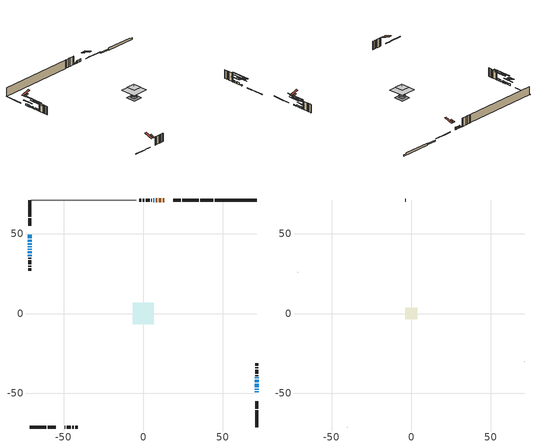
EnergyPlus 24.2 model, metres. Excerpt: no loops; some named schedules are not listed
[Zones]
conditioned space
 floor adiabatic (Floor2 construction): -1.72,-1.72 -1.72,1.72 1.72,1.72 1.72,-1.72 z0.91
 floor adiabatic (AdiabaticFloorConstruction): -6.75,-6.75 -6.75,6.75 6.75,6.75 6.75,-6.75 z5.79
 floor foundation (Slab1 construction): -4.15,-4.15 -4.15,4.15 4.15,4.15 4.15,-4.15 z-1.04
 floor foundation (Slab2 construction): -1.72,-1.72 -1.72,1.72 1.72,1.72 1.72,-1.72 z-0.65
 wall outside (RimJoist1 construction): 35.04,71.34 24.64,71.34 / -71.34,-71.34 -60.94,-71.34 / -71.34,71.34 -71.34,60.94 / 71.34,-71.34 71.34,-60.94 z0.91:1.21
 wall outside (RimJoist3 construction): 23.71,71.34 18.73,71.34 / -60.01,-71.34 -55.04,-71.34 / -71.34,60.01 -71.34,55.04 / 71.34,-60.01 71.34,-55.04 z0.91:1.21
 wall outside (AdiabaticWallConstruction 1): 13.12,71.34 12.3,71.34 / 11.38,71.34 9.72,71.34 / 8.79,71.34 7.96,71.34 z0.91:2.94
 wall outside (AdiabaticWallConstruction): 71.34,-49.43 71.34,-48.81 / -71.34,44.21 -71.34,43.15 z0.91:1.67; -71.34,49.42 -71.34,47.29 / -71.34,46.36 -71.34,45.14 / 71.34,-46.35 71.34,-44.06 / -71.34,39.14 -71.34,37.92 / -71.34,36.99 -71.34,35.92 / 71.34,-43.13 71.34,-41.61 z0.91:2.43; 7.03,71.34 6.42,71.34 / 71.34,-47.89 71.34,-47.27 / -71.34,40.68 -71.34,40.07 z0.91:1.22; -71.34,42.22 -71.34,41.61 z0.91:2.13; 71.34,-40.68 71.34,-40.22 z0.91:2.44
 wall outside (Wall1 construction): 5.49,71.34 5.03,71.34 / -49.42,-71.34 -48.97,-71.34 / -71.34,35 -71.34,34.54 / 71.34,-39.29 71.34,-38.84 z0.91:8.23
 wall outside (Wall2 construction): 4.11,71.34 1.5,71.34 / -48.04,-71.34 -45.43,-71.34 / -71.34,33.61 -71.34,31 / 71.34,-37.91 71.34,-35.3 z0.91:8.23
 wall outside (Wall5 construction): 0.57,71.34 -0.17,71.34 / -44.5,-71.34 -43.76,-71.34 / -71.34,30.08 -71.34,29.33 / 71.34,-34.37 71.34,-33.63 z0.91:8.23
 wall outside (Wall6 construction): -1.1,71.34 -2.65,71.34 / -42.83,-71.34 -41.29,-71.34 / -71.34,28.4 -71.34,26.86 / 71.34,-32.7 71.34,-31.16 z0.91:8.23
 wall foundation (FoundationWall1 construction): 44.82,71.34,-1.04 44.82,71.34,0.91 68.69,71.34,0.91 68.69,71.34,0.13 71.34,71.34,0.13 71.34,71.34,-1.04
 wall foundation (FoundationWall2 construction): 43.89,71.34 35.97,71.34 z-0.65:0.26
 wall adiabatic (Wall9 construction): -4.55,71.34 -70.41,71.34 z0.91:8.23
 window (WindowConstruction): 71.34,-49.42 71.34,-48.81 z0.91:1.67
 window (WindowConstruction 6): -71.34,49.42 -71.34,47.29 z0.91:2.43
 window (WindowConstruction 7): -71.34,46.36 -71.34,45.14 z0.91:2.43
 window (WindowConstruction 8): 7.03,71.34 6.42,71.34 z0.91:1.21
 window (WindowConstruction 9): -71.34,44.21 -71.34,43.15 z0.91:1.67
 window (WindowConstruction 10): -71.34,42.22 -71.34,41.61 z0.91:2.13
 window (WindowConstruction 11): 71.34,-47.89 71.34,-47.28 z0.91:1.21
 window (WindowConstruction 12): -71.34,40.68 -71.34,40.07 z0.91:1.21
 window (WindowConstruction 1): 71.34,-46.35 71.34,-44.06 z0.91:2.43
 window (WindowConstruction 2): -71.34,39.14 -71.34,37.92 z0.91:2.43
 window (WindowConstruction 3): -71.34,36.99 -71.34,35.93 z0.91:2.43
 window (WindowConstruction 4): 71.34,-43.13 71.34,-41.61 z0.91:2.43
 window (WindowConstruction 5): 71.34,-40.68 71.34,-40.22 z0.91:2.43
 door (Door): 13.12,71.34 12.3,71.34 z0.91:2.94
 door (Door 1): 11.37,71.34 9.72,71.34 z0.91:2.94
 door (Door 2): 8.79,71.34 7.96,71.34 z0.91:2.94
 ceiling adiabatic (AdiabaticFloorConstruction): 6.75,-6.75 6.75,6.75 -6.75,6.75 -6.75,-6.75 z5.79
 roof outside (Roof2 construction): 14.05,71.34,8.23 14.05,67.87,9.38 14.97,67.87,9.38 14.97,71.34,8.23; -50.35,-71.34,8.23 -50.35,-67.87,9.38 -51.27,-67.87,9.38 -51.27,-71.34,8.23; -71.34,50.35,8.23 -67.87,50.35,9.38 -67.87,51.27,9.38 -71.34,51.27,8.23; 71.34,-50.35,8.23 67.87,-50.35,9.38 67.87,-51.27,9.38 71.34,-51.27,8.23
 roof outside (Roof3 construction): -1.61,1.61 -1.61,-1.61 1.61,-1.61 1.61,1.61 z8.23
attic - vented
 floor to conditioned space (Floor1 construction Reversed): -3.72,-3.72 -3.72,3.72 3.72,3.72 3.72,-3.72 z8.23
 wall outside (Wall8 construction): -3.58,71.34 -3.62,71.34 / -40.36,-71.34 -40.32,-71.34 / -71.34,25.93 -71.34,25.89 / 71.34,-30.23 71.34,-30.19 z0.91:8.23
 roof outside (Roof1 construction): 15.9,71.34,8.23 15.9,64.09,10.64 17.81,64.09,10.64 17.81,71.34,8.23; -52.2,-71.34,8.23 -52.2,-64.09,10.64 -54.11,-64.09,10.64 -54.11,-71.34,8.23; -71.34,52.2,8.23 -64.09,52.2,10.64 -64.09,54.11,10.64 -71.34,54.11,8.23; 71.34,-52.2,8.23 64.09,-52.2,10.64 64.09,-54.11,10.64 71.34,-54.11,8.23
shading: 71.34,-43.79 71.34,-54.45 71.75,-54.45 71.75,-43.79 z6.7; -71.34,44.85 -71.34,51.87 -71.75,51.87 -71.75,44.85 z4.88; -71.34,42.7 -71.34,48.8 -71.75,48.8 -71.75,42.7 z4.88; 6.22,71.34 7.23,71.34 7.23,71.75 6.22,71.75 z1.42; -71.34,42.95 -71.34,44.41 -71.75,44.41 -71.75,42.95 z1.87; -71.34,41.41 -71.34,42.42 -71.75,42.42 -71.75,41.41 z2.33; 71.34,-39.36 71.34,-55.8 71.75,-55.8 71.75,-39.36 z9.13; -71.34,32.15 -71.34,48.6 -71.75,48.6 -71.75,32.15 z9.13; 71.34,-39.03 71.34,-51.38 71.75,-51.38 71.75,-39.03 z7.46; -71.34,32.89 -71.34,44.17 -71.75,44.17 -71.75,32.89 z7.46; -71.34,30.9 -71.34,42.02 -71.75,42.02 -71.75,30.9 z7.46; 71.34,-39.17 71.34,-45.57 71.75,-45.57 71.75,-39.17 z4.88; 71.34,-37.78 71.34,-43.12 71.75,-43.12 71.75,-37.78 z4.88
[Building]
Building 1: Terrain=Suburbs
[Site:Location]
Toronto Intl AP_ON: Latitude {deg}=43.68; Longitude {deg}=-79.63; Time Zone {hr}=-5; Elevation {m}=173; Keep Site Location Information=Yes
[Site:GroundTemperature:Shallow]
4.59119, 2.66285, 2.50842, 3.42352, 7.09712, 10.7536, 13.9236, 15.9317, 16.1023, 14.4691, 11.3799, 7.83558
[Site:WaterMainsTemperature]
Calculation Method=Schedule; Temperature Schedule=mains temperature schedule
[Material] Roughness=Rough; Thermal Absorptance=0.9
Name | Thickness {m} | Conductivity {W/m-K} | Density {kg/m3} | Specific Heat {J/kg-K} | Solar Absorptance | Visible Absorptance
asphalt or fiberglass shingles | 0.00635 | 0.162714 | 1121.4 | 1465.45 | 0.4 | 0.4
ceiling stud and cavity | 0.1397 | 0.117363 | 65.682 | 1177.47 | 0.7 | 0.7
concrete 4.0 in. | 0.1016 | 1.803125 | 2242.8 | 837.4 | 0.7 | 0.7
concrete 8.0 in. | 0.2032 | 1.803125 | 2242.8 | 837.4 | 0.7 | 0.7
door material | 0.04445 | 0.188738 | 512.64 | 1214.23 | 0.7 | 0.7
door material 1 | 0.04445 | 0.053851 | 512.64 | 1214.23 | 0.7 | 0.7
exterior vertical ins | 0.00108814 | 0.029427 | 32.04 | 1214.23 | 0.7 | 0.7
floor covering | 0.0127 | 9.015625 | 54.468 | 1339.84 | 0.6 | 0.6
floor covering 1 | 0.0127 | 0.0433444 | 54.468 | 1339.84 | 0.6 | 0.6
floor rigid ins; wall rigid ins | 0.512978 | 0.029427 | 32.04 | 1214.23 | 0.7 | 0.7
floor stud and cavity | 0.0889 | 0.342986 | 50.32683 | 1063.81 | 0.7 | 0.7
floor stud and cavity 1 | 0.1397 | 1.75129 | 37.0049 | 1207.88 | 0.7 | 0.7
furniture material conditioned space 1 | 0.1524 | 0.115458 | 640.8 | 1214.23 | 0.6 | 0.6
gypsum board | 0.0127 | 0.160291 | 801 | 837.4 | 0.6 | 0.6
osb sheathing 0.5 in. | 0.0127 | 0.115458 | 512.64 | 1214.23 | 0.7 | 0.7
osb sheathing 0.5 in. 1 | 0.0127 | 0.115458 | 512.64 | 1214.23 | 0.4 | 0.4
osb sheathing 0.75 in. | 0.01905 | 0.115458 | 512.64 | 1214.23 | 0.7 | 0.7
rim joist stud and cavity | 0.0508 | 0.177588 | 50.32683 | 1063.81 | 0.6 | 0.6
rim joist stud and cavity 1 | 0.0508 | 0.648972 | 50.32683 | 1063.81 | 0.6 | 0.6
roof stud and cavity | 0.2032 | 0.171782 | 78.34581 | 1123.46 | 0.7 | 0.7
roof stud and cavity 1 | 0.2032 | 0.165108 | 78.34581 | 1123.46 | 0.7 | 0.7
wall stud and cavity | 0.1397 | 0.143211 | 139.0536 | 1170.24 | 0.7 | 0.7
wall stud and cavity 1 | 0.1397 | 0.268041 | 139.0536 | 1170.24 | 0.7 | 0.7
wall stud and cavity 2 | 0.1397 | 0.721317 | 139.0536 | 1170.24 | 0.7 | 0.7
wall stud and cavity 3 | 0.1397 | 0.453384 | 139.0536 | 1170.24 | 0.7 | 0.7
wall stud and cavity 4 | 0.0889 | 6.9971 | 50.32683 | 1063.81 | 0.6 | 0.6
wall stud and cavity 5 | 0.1397 | 0.204197 | 139.0536 | 1170.24 | 0.7 | 0.7
wall stud and cavity 6 | 0.0889 | 0.380278 | 52.3479 | 1209.89 | 0.7 | 0.7
wall stud and cavity 7 | 0.0889 | 0.391764 | 83.0341 | 1211.67 | 0.7 | 0.7
wood siding | 0.0254 | 0.102417 | 544.68 | 1172.36 | 0.4 | 0.4
wood siding 1 | 0.00254 | 0.102417 | 544.68 | 1172.36 | 0.4 | 0.4
wood siding 2; wood siding 3; wood siding 4 | 0.0254 | 0.102417 | 544.68 | 1172.36 | 0.7 | 0.7
[WindowMaterial:SimpleGlazingSystem]
Name | U-Factor {W/m2-K} | Solar Heat Gain Coefficient
WindowMaterial | 2.58292 | 0.56
WindowMaterial 1 | 2.48072 | 0.61
WindowMaterial 2 | 4.0064 | 0.67
WindowMaterial 3 | 3.64584 | 0.7
WindowMaterial 4 | 2.5903 | 0.56
WindowMaterial 5 | 5.21865 | 0.58
WindowMaterial 6 | 3.9729 | 0.67
WindowMaterial 7 | 4.08135 | 0.67
WindowMaterial 8 | 2.76632 | 0.46
WindowMaterial 9 | 2.71352 | 0.49
[Construction]
AdiabaticFloorConstruction: floor stud and cavity 1, floor rigid ins, osb sheathing 0.75 in., floor covering 1
AdiabaticWallConstruction: wood siding 3, wall rigid ins, wall stud and cavity 6, gypsum board
AdiabaticWallConstruction 1: wood siding 4, wall rigid ins, wall stud and cavity 6, gypsum board
Door; Door 2: door material
Door 1: door material 1
Floor1 construction Reversed: gypsum board, ceiling stud and cavity
Floor2 construction: floor stud and cavity, floor covering
FoundationWall1 construction; FoundationWall2 construction: concrete 8.0 in.
furniture construction conditioned space 1: furniture material conditioned space 1
PartitionWallConstruction: gypsum board, wall stud and cavity 7, gypsum board
RimJoist1 construction: wood siding 2, rim joist stud and cavity
RimJoist3 construction: wood siding 2, rim joist stud and cavity 1
Roof1 construction: asphalt or fiberglass shingles
Roof2 construction: asphalt or fiberglass shingles, osb sheathing 0.75 in., roof stud and cavity, gypsum board
Roof3 construction: asphalt or fiberglass shingles, osb sheathing 0.75 in., roof stud and cavity 1, gypsum board
Slab1 construction; Slab2 construction: concrete 4.0 in.
Wall1 construction: wood siding, osb sheathing 0.5 in., wall stud and cavity, gypsum board
Wall2 construction: wood siding, osb sheathing 0.5 in., wall stud and cavity 1, gypsum board
Wall5 construction: wood siding, osb sheathing 0.5 in., wall stud and cavity 2, gypsum board
Wall6 construction: wood siding, osb sheathing 0.5 in., wall stud and cavity 3, gypsum board
Wall8 construction: wood siding 1, wall stud and cavity 4
Wall9 construction: osb sheathing 0.5 in. 1, wall stud and cavity 5, gypsum board
WindowConstruction: WindowMaterial
WindowConstruction 1; WindowConstruction 4: WindowMaterial 1
WindowConstruction 10: WindowMaterial 7
WindowConstruction 11: WindowMaterial 8
WindowConstruction 12: WindowMaterial 9
WindowConstruction 2; WindowConstruction 7: WindowMaterial 2
WindowConstruction 3; WindowConstruction 6: WindowMaterial 3
WindowConstruction 5: WindowMaterial 4
WindowConstruction 8: WindowMaterial 5
WindowConstruction 9: WindowMaterial 6
[Zone] Multiplier=1; Part of Total Floor Area=Yes
Name | Volume {m3}
attic - vented | 21.715
conditioned space | 679.5
[Space]
Name | Zone | Volume {m3}
attic - vented 1 | attic - vented | 21.715
conditioned space 1 | conditioned space | 679.5
[ZoneInfiltration:EffectiveLeakageArea]
infil attic - vented 1: Zone or Space=attic - vented 1; Schedule=Always On Discrete; Effective Air Leakage Area {cm2}=2291.17; Stack Coefficient=0.000676682; Wind Coefficient=1.75757e-05
[ZoneMixing]
whole house fan mix: Zone or Space=attic - vented; Schedule=Always On Continuous; Design Flow Rate Calculation Method=Flow/Zone; Design Flow Rate {m3/s}=0; Source Zone or Space=conditioned space
[SurfaceProperty:ExposedFoundationPerimeter] Exposed Perimeter Calculation Method=TotalExposedPerimeter
Name | Total Exposed Perimeter {m}
Slab1 | 26.518
Slab2 | 7.92501
[InternalMass] Zone or ZoneList=conditioned space; Space or SpaceList=conditioned space 1
Name | Construction | Surface Area {m2}
furniture mass conditioned space 1 | furniture construction conditioned space 1 | 109.852
partition wall mass | PartitionWallConstruction | 262.74
[Lights]
interior lighting: Zone or ZoneList or Space or SpaceList=conditioned space 1; Schedule=interior lighting schedule; Design Level Calculation Method=LightingLevel; Lighting Level {W}=343.2; Return Air Fraction=0; Fraction Radiant=0.6; Fraction Visible=0.2; Fraction Replaceable=1
[People]
occupants: Zone or ZoneList or Space or SpaceList=conditioned space 1; Number of People Schedule=occupants schedule; Number of People Calculation Method=People; Number of People=3; Fraction Radiant=0.314171; Sensible Heat Fraction=0.56303; Activity Level Schedule=occupants activity schedule; Carbon Dioxide Generation Rate {m3/s-W}=0; Enable ASHRAE 55 Comfort Warnings=No; Mean Radiant Temperature Calculation Type=EnclosureAveraged
[ElectricEquipment] Zone or ZoneList or Space or SpaceList=conditioned space 1; Design Level Calculation Method=EquipmentLevel
Name | Schedule | Design Level {W} | Fraction Latent | Fraction Radiant | Fraction Lost
clothes dryer | clothes dryer schedule | 140.772 | 0.015 | 0.081 | 0.85
clothes washer | clothes washer schedule | 32.1985 | 0.03 | 0.162 | 0.7
cooking range | cooking range schedule | 208.969 | 0.08 | 0.432 | 0.2
dishwasher | dishwasher schedule | 66.8632 | 0.3 | 0.18 | 0.4
fridge | fridge schedule | 72.9452 | 0 | 0.6 | 0
mech vent bath fan 0 | mech vent bath fan 0 schedule | 50.2 | 0 | 0 | 1
mech vent bath fan 1 | mech vent bath fan 1 schedule | 50.2 | 0 | 0 | 1
mech vent house fan | mech vent house fan schedule | 0 | 0 | 0 | 1
mech vent house fan cfis | mech vent house fan cfis schedule | 0 | 0 | 0 | 0
mech vent range fan 0 | mech vent range fan 0 schedule | 57 | 0 | 0 | 1
misc plug loads | misc plug loads schedule | 494.7 | 0.045 | 0.513 | 0.1
whole house fan | Always On Discrete | 0 | 0 | 0 | 1
[OtherEquipment] Zone or ZoneList or Space or SpaceList=conditioned space 1; Design Level Calculation Method=EquipmentLevel
Name | Fuel Type | Schedule | Design Level {W} | Fraction Latent | Fraction Radiant | Fraction Lost
clothes dryer 1 | Electricity | clothes dryer schedule | 0 | 0.015 | 0.081 | 0.85
cooking range 1 | Electricity | cooking range schedule | 0 | 0.08 | 0.432 | 0.2
general water use latent | None | general water use schedule | 59.3978 | 1 | 0 | 0
general water use sensible | None | general water use schedule | -58.539 | 0 | 0.6 | 0
mech vent house fan latent load | None | Always On Discrete | 0 | 1 | 0 | 0
mech vent house fan sensible load | None | Always On Discrete | 0 | 0 | 0 | 0
water heater energy adjustment1 | NaturalGas | Always On Discrete | 0.01 | 0 | 0 | 1
[ZoneInfiltration:DesignFlowRate] Zone or ZoneList or Space or SpaceList=conditioned space 1; Schedule=Always On Discrete; Design Flow Rate Calculation Method=Flow/Zone; Design Flow Rate {m3/s}=0
infil flow; natural vent flow; whole house fan flow
[Foundation:Kiva] Initial Indoor Air Temperature {C}=18; Wall Depth Below Slab {m}=0.2032
Name | Wall Height Above Grade {m} | Custom Block Material Name 1 | Custom Block Depth 1 {m} | Custom Block X Position 1 {m} | Custom Block Z Position 1 {m}
Foundation Kiva 1 | 0.90998
Foundation Kiva 2 | 0.260025 | exterior vertical ins | 0.910011 | 0.2032 | 0
[Foundation:Kiva:Settings]
Soil Conductivity {W/m-K}=0.849921; Soil Density {kg/m3}=1842.3; Soil Specific Heat {J/kg-K}=418.7; Ground Solar Absorptivity=0.9; Ground Thermal Absorptivity=0.9; Ground Surface Roughness {m}=0.03; Far-Field Width {m}=40; Deep-Ground Boundary Condition=ZeroFlux; Deep-Ground Depth {m}=40; Minimum Cell Dimension {m}=0.2; Maximum Cell Growth Coefficient=3; Simulation Timestep=Timestep
[Exterior:Lights]
exterior lighting: Schedule=exterior lighting schedule; Design Level {W}=75.6
[Schedule:Constant]
Name | Hourly Value
Always On Continuous; mech vent house fan schedule; mech vent house fan cfis schedule; Always On Discrete | 1
occupants activity schedule | 117.228
fridge schedule | 0
[Schedule:Week:Daily]
interior lighting schedule Week Rule - Jan1-Jan27: interior lighting schedule day, interior lighting schedule day, interior lighting schedule day, interior lighting schedule day, interior lighting schedule day, interior lighting schedule day, interior lighting schedule day, interior lighting schedule default day, interior lighting schedule default day, interior lighting schedule default day, interior lighting schedule default day, interior lighting schedule default day
interior lighting schedule Week Rule - Jan28-Feb3: interior lighting schedule day, interior lighting schedule day, interior lighting schedule day, interior lighting schedule day, interior lighting schedule day 1, interior lighting schedule day 1, interior lighting schedule day 1, interior lighting schedule default day, interior lighting schedule default day, interior lighting schedule default day, interior lighting schedule default day, interior lighting schedule default day
interior lighting schedule Week Rule - Feb4-Feb24: interior lighting schedule day 1, interior lighting schedule day 1, interior lighting schedule day 1, interior lighting schedule day 1, interior lighting schedule day 1, interior lighting schedule day 1, interior lighting schedule day 1, interior lighting schedule default day, interior lighting schedule default day, interior lighting schedule default day, interior lighting schedule default day, interior lighting schedule default day
interior lighting schedule Week Rule - Feb25-Mar3: interior lighting schedule day 1, interior lighting schedule day 1, interior lighting schedule day 1, interior lighting schedule day 1, interior lighting schedule day 2, interior lighting schedule day 2, interior lighting schedule day 2, interior lighting schedule default day, interior lighting schedule default day, interior lighting schedule default day, interior lighting schedule default day, interior lighting schedule default day
interior lighting schedule Week Rule - Mar4-Mar31: interior lighting schedule day 2, interior lighting schedule day 2, interior lighting schedule day 2, interior lighting schedule day 2, interior lighting schedule day 2, interior lighting schedule day 2, interior lighting schedule day 2, interior lighting schedule default day, interior lighting schedule default day, interior lighting schedule default day, interior lighting schedule default day, interior lighting schedule default day
interior lighting schedule Week Rule - Apr1-Apr28: interior lighting schedule day 3, interior lighting schedule day 3, interior lighting schedule day 3, interior lighting schedule day 3, interior lighting schedule day 3, interior lighting schedule day 3, interior lighting schedule day 3, interior lighting schedule default day, interior lighting schedule default day, interior lighting schedule default day, interior lighting schedule default day, interior lighting schedule default day
interior lighting schedule Week Rule - Apr29-May5: interior lighting schedule day 3, interior lighting schedule day 3, interior lighting schedule day 4, interior lighting schedule day 4, interior lighting schedule day 4, interior lighting schedule day 4, interior lighting schedule day 4, interior lighting schedule default day, interior lighting schedule default day, interior lighting schedule default day, interior lighting schedule default day, interior lighting schedule default day
interior lighting schedule Week Rule - May6-May26: interior lighting schedule day 4, interior lighting schedule day 4, interior lighting schedule day 4, interior lighting schedule day 4, interior lighting schedule day 4, interior lighting schedule day 4, interior lighting schedule day 4, interior lighting schedule default day, interior lighting schedule default day, interior lighting schedule default day, interior lighting schedule default day, interior lighting schedule default day
interior lighting schedule Week Rule - May27-Jun2: interior lighting schedule day 4, interior lighting schedule day 4, interior lighting schedule day 4, interior lighting schedule day 4, interior lighting schedule day 4, interior lighting schedule day 5, interior lighting schedule day 5, interior lighting schedule default day, interior lighting schedule default day, interior lighting schedule default day, interior lighting schedule default day, interior lighting schedule default day
interior lighting schedule Week Rule - Jun3-Jun30: interior lighting schedule day 5, interior lighting schedule day 5, interior lighting schedule day 5, interior lighting schedule day 5, interior lighting schedule day 5, interior lighting schedule day 5, interior lighting schedule day 5, interior lighting schedule default day, interior lighting schedule default day, interior lighting schedule default day, interior lighting schedule default day, interior lighting schedule default day
interior lighting schedule Week Rule - Jul1-Jul28: interior lighting schedule day 6, interior lighting schedule day 6, interior lighting schedule day 6, interior lighting schedule day 6, interior lighting schedule day 6, interior lighting schedule day 6, interior lighting schedule day 6, interior lighting schedule default day, interior lighting schedule default day, interior lighting schedule default day, interior lighting schedule default day, interior lighting schedule default day
interior lighting schedule Week Rule - Jul29-Aug4: interior lighting schedule day 6, interior lighting schedule day 6, interior lighting schedule day 6, interior lighting schedule day 7, interior lighting schedule day 7, interior lighting schedule day 7, interior lighting schedule day 7, interior lighting schedule default day, interior lighting schedule default day, interior lighting schedule default day, interior lighting schedule default day, interior lighting schedule default day
interior lighting schedule Week Rule - Aug5-Aug25: interior lighting schedule day 7, interior lighting schedule day 7, interior lighting schedule day 7, interior lighting schedule day 7, interior lighting schedule day 7, interior lighting schedule day 7, interior lighting schedule day 7, interior lighting schedule default day, interior lighting schedule default day, interior lighting schedule default day, interior lighting schedule default day, interior lighting schedule default day
interior lighting schedule Week Rule - Aug26-Sep1: interior lighting schedule day 7, interior lighting schedule day 7, interior lighting schedule day 7, interior lighting schedule day 7, interior lighting schedule day 7, interior lighting schedule day 7, interior lighting schedule day 8, interior lighting schedule default day, interior lighting schedule default day, interior lighting schedule default day, interior lighting schedule default day, interior lighting schedule default day
interior lighting schedule Week Rule - Sep2-Sep29: interior lighting schedule day 8, interior lighting schedule day 8, interior lighting schedule day 8, interior lighting schedule day 8, interior lighting schedule day 8, interior lighting schedule day 8, interior lighting schedule day 8, interior lighting schedule default day, interior lighting schedule default day, interior lighting schedule default day, interior lighting schedule default day, interior lighting schedule default day
interior lighting schedule Week Rule - Sep30-Oct6: interior lighting schedule day 8, interior lighting schedule day 9, interior lighting schedule day 9, interior lighting schedule day 9, interior lighting schedule day 9, interior lighting schedule day 9, interior lighting schedule day 9, interior lighting schedule default day, interior lighting schedule default day, interior lighting schedule default day, interior lighting schedule default day, interior lighting schedule default day
interior lighting schedule Week Rule - Oct7-Oct27: interior lighting schedule day 9, interior lighting schedule day 9, interior lighting schedule day 9, interior lighting schedule day 9, interior lighting schedule day 9, interior lighting schedule day 9, interior lighting schedule day 9, interior lighting schedule default day, interior lighting schedule default day, interior lighting schedule default day, interior lighting schedule default day, interior lighting schedule default day
interior lighting schedule Week Rule - Oct28-Nov3: interior lighting schedule day 9, interior lighting schedule day 9, interior lighting schedule day 9, interior lighting schedule day 9, interior lighting schedule day 10, interior lighting schedule day 10, interior lighting schedule day 10, interior lighting schedule default day, interior lighting schedule default day, interior lighting schedule default day, interior lighting schedule default day, interior lighting schedule default day
interior lighting schedule Week Rule - Nov4-Nov24: interior lighting schedule day 10, interior lighting schedule day 10, interior lighting schedule day 10, interior lighting schedule day 10, interior lighting schedule day 10, interior lighting schedule day 10, interior lighting schedule day 10, interior lighting schedule default day, interior lighting schedule default day, interior lighting schedule default day, interior lighting schedule default day, interior lighting schedule default day
interior lighting schedule Week Rule - Nov25-Dec1: interior lighting schedule day 10, interior lighting schedule day 10, interior lighting schedule day 10, interior lighting schedule day 10, interior lighting schedule day 10, interior lighting schedule day 10, interior lighting schedule day 11, interior lighting schedule default day, interior lighting schedule default day, interior lighting schedule default day, interior lighting schedule default day, interior lighting schedule default day
interior lighting schedule Week Rule - Dec2-Dec31: interior lighting schedule day 11, interior lighting schedule day 11, interior lighting schedule day 11, interior lighting schedule day 11, interior lighting schedule day 11, interior lighting schedule day 11, interior lighting schedule day 11, interior lighting schedule default day, interior lighting schedule default day, interior lighting schedule default day, interior lighting schedule default day, interior lighting schedule default day
occupants schedule Week Rule - Jan1-Dec31: occupants schedule day, occupants schedule day, occupants schedule day, occupants schedule day, occupants schedule day, occupants schedule day, occupants schedule day, occupants schedule default day, occupants schedule default day, occupants schedule default day, occupants schedule default day, occupants schedule default day
clothes dryer schedule Week Rule - Jan1-Dec31: clothes dryer schedule day, clothes dryer schedule day, clothes dryer schedule day, clothes dryer schedule day, clothes dryer schedule day, clothes dryer schedule day, clothes dryer schedule day, clothes dryer schedule default day, clothes dryer schedule default day, clothes dryer schedule default day, clothes dryer schedule default day, clothes dryer schedule default day
clothes washer schedule Week Rule - Jan1-Dec31: clothes washer schedule day, clothes washer schedule day, clothes washer schedule day, clothes washer schedule day, clothes washer schedule day, clothes washer schedule day, clothes washer schedule day, clothes washer schedule default day, clothes washer schedule default day, clothes washer schedule default day, clothes washer schedule default day, clothes washer schedule default day
cooking range schedule Week Rule - Jan1-Dec31: cooking range schedule day, cooking range schedule day, cooking range schedule day, cooking range schedule day, cooking range schedule day, cooking range schedule day, cooking range schedule day, cooking range schedule default day, cooking range schedule default day, cooking range schedule default day, cooking range schedule default day, cooking range schedule default day
dishwasher schedule Week Rule - Jan1-Dec31: dishwasher schedule day, dishwasher schedule day, dishwasher schedule day, dishwasher schedule day, dishwasher schedule day, dishwasher schedule day, dishwasher schedule day, dishwasher schedule default day, dishwasher schedule default day, dishwasher schedule default day, dishwasher schedule default day, dishwasher schedule default day
mech vent bath fan 0 schedule Week Rule - Jan1-Dec31: mech vent bath fan 0 schedule day, mech vent bath fan 0 schedule day, mech vent bath fan 0 schedule day, mech vent bath fan 0 schedule day, mech vent bath fan 0 schedule day, mech vent bath fan 0 schedule day, mech vent bath fan 0 schedule day, mech vent bath fan 0 schedule default day, mech vent bath fan 0 schedule default day, mech vent bath fan 0 schedule default day, mech vent bath fan 0 schedule default day, mech vent bath fan 0 schedule default day
mech vent bath fan 1 schedule Week Rule - Jan1-Dec31: mech vent bath fan 1 schedule day, mech vent bath fan 1 schedule day, mech vent bath fan 1 schedule day, mech vent bath fan 1 schedule day, mech vent bath fan 1 schedule day, mech vent bath fan 1 schedule day, mech vent bath fan 1 schedule day, mech vent bath fan 1 schedule default day, mech vent bath fan 1 schedule default day, mech vent bath fan 1 schedule default day, mech vent bath fan 1 schedule default day, mech vent bath fan 1 schedule default day
mech vent range fan 0 schedule Week Rule - Jan1-Dec31: mech vent range fan 0 schedule day, mech vent range fan 0 schedule day, mech vent range fan 0 schedule day, mech vent range fan 0 schedule day, mech vent range fan 0 schedule day, mech vent range fan 0 schedule day, mech vent range fan 0 schedule day, mech vent range fan 0 schedule default day, mech vent range fan 0 schedule default day, mech vent range fan 0 schedule default day, mech vent range fan 0 schedule default day, mech vent range fan 0 schedule default day
misc plug loads schedule Week Rule - Jan1-Dec31: misc plug loads schedule day, misc plug loads schedule day, misc plug loads schedule day, misc plug loads schedule day, misc plug loads schedule day, misc plug loads schedule day, misc plug loads schedule day, misc plug loads schedule default day, misc plug loads schedule default day, misc plug loads schedule default day, misc plug loads schedule default day, misc plug loads schedule default day
general water use schedule Week Rule - Jan1-Dec31: general water use schedule day, general water use schedule day, general water use schedule day, general water use schedule day, general water use schedule day, general water use schedule day, general water use schedule day, general water use schedule default day, general water use schedule default day, general water use schedule default day, general water use schedule default day, general water use schedule default day
exterior lighting schedule Week Rule - Jan1-Jan27: exterior lighting schedule day, exterior lighting schedule day, exterior lighting schedule day, exterior lighting schedule day, exterior lighting schedule day, exterior lighting schedule day, exterior lighting schedule day, exterior lighting schedule default day, exterior lighting schedule default day, exterior lighting schedule default day, exterior lighting schedule default day, exterior lighting schedule default day
exterior lighting schedule Week Rule - Jan28-Feb3: exterior lighting schedule day, exterior lighting schedule day, exterior lighting schedule day, exterior lighting schedule day, exterior lighting schedule day 1, exterior lighting schedule day 1, exterior lighting schedule day 1, exterior lighting schedule default day, exterior lighting schedule default day, exterior lighting schedule default day, exterior lighting schedule default day, exterior lighting schedule default day
exterior lighting schedule Week Rule - Feb4-Feb24: exterior lighting schedule day 1, exterior lighting schedule day 1, exterior lighting schedule day 1, exterior lighting schedule day 1, exterior lighting schedule day 1, exterior lighting schedule day 1, exterior lighting schedule day 1, exterior lighting schedule default day, exterior lighting schedule default day, exterior lighting schedule default day, exterior lighting schedule default day, exterior lighting schedule default day
exterior lighting schedule Week Rule - Feb25-Mar3: exterior lighting schedule day 1, exterior lighting schedule day 1, exterior lighting schedule day 1, exterior lighting schedule day 1, exterior lighting schedule day 2, exterior lighting schedule day 2, exterior lighting schedule day 2, exterior lighting schedule default day, exterior lighting schedule default day, exterior lighting schedule default day, exterior lighting schedule default day, exterior lighting schedule default day
exterior lighting schedule Week Rule - Mar4-Mar31: exterior lighting schedule day 2, exterior lighting schedule day 2, exterior lighting schedule day 2, exterior lighting schedule day 2, exterior lighting schedule day 2, exterior lighting schedule day 2, exterior lighting schedule day 2, exterior lighting schedule default day, exterior lighting schedule default day, exterior lighting schedule default day, exterior lighting schedule default day, exterior lighting schedule default day
exterior lighting schedule Week Rule - Apr1-Apr28: exterior lighting schedule day 3, exterior lighting schedule day 3, exterior lighting schedule day 3, exterior lighting schedule day 3, exterior lighting schedule day 3, exterior lighting schedule day 3, exterior lighting schedule day 3, exterior lighting schedule default day, exterior lighting schedule default day, exterior lighting schedule default day, exterior lighting schedule default day, exterior lighting schedule default day
exterior lighting schedule Week Rule - Apr29-May5: exterior lighting schedule day 3, exterior lighting schedule day 3, exterior lighting schedule day 4, exterior lighting schedule day 4, exterior lighting schedule day 4, exterior lighting schedule day 4, exterior lighting schedule day 4, exterior lighting schedule default day, exterior lighting schedule default day, exterior lighting schedule default day, exterior lighting schedule default day, exterior lighting schedule default day
exterior lighting schedule Week Rule - May6-May26: exterior lighting schedule day 4, exterior lighting schedule day 4, exterior lighting schedule day 4, exterior lighting schedule day 4, exterior lighting schedule day 4, exterior lighting schedule day 4, exterior lighting schedule day 4, exterior lighting schedule default day, exterior lighting schedule default day, exterior lighting schedule default day, exterior lighting schedule default day, exterior lighting schedule default day
exterior lighting schedule Week Rule - May27-Jun2: exterior lighting schedule day 4, exterior lighting schedule day 4, exterior lighting schedule day 4, exterior lighting schedule day 4, exterior lighting schedule day 4, exterior lighting schedule day 5, exterior lighting schedule day 5, exterior lighting schedule default day, exterior lighting schedule default day, exterior lighting schedule default day, exterior lighting schedule default day, exterior lighting schedule default day
[Schedule:Year]
interior lighting schedule: interior lighting schedule Week Rule - Jan1-Jan27, 1, 1, 1, 27, interior lighting schedule Week Rule - Jan28-Feb3, 1, 28, 2, 3, interior lighting schedule Week Rule - Feb4-Feb24, 2, 4, 2, 24, interior lighting schedule Week Rule - Feb25-Mar3, 2, 25, 3, 3, interior lighting schedule Week Rule - Mar4-Mar31, 3, 4, 3, 31, interior lighting schedule Week Rule - Apr1-Apr28, 4, 1, 4, 28, interior lighting schedule Week Rule - Apr29-May5, 4, 29, 5, 5, interior lighting schedule Week Rule - May6-May26, 5, 6, 5, 26, interior lighting schedule Week Rule - May27-Jun2, 5, 27, 6, 2, interior lighting schedule Week Rule - Jun3-Jun30, 6, 3, 6, 30, interior lighting schedule Week Rule - Jul1-Jul28, 7, 1, 7, 28, interior lighting schedule Week Rule - Jul29-Aug4, 7, 29, 8, 4, interior lighting schedule Week Rule - Aug5-Aug25, 8, 5, 8, 25, interior lighting schedule Week Rule - Aug26-Sep1, 8, 26, 9, 1, interior lighting schedule Week Rule - Sep2-Sep29, 9, 2, 9, 29, interior lighting schedule Week Rule - Sep30-Oct6, 9, 30, 10, 6, interior lighting schedule Week Rule - Oct7-Oct27, 10, 7, 10, 27, interior lighting schedule Week Rule - Oct28-Nov3, 10, 28, 11, 3, interior lighting schedule Week Rule - Nov4-Nov24, 11, 4, 11, 24, interior lighting schedule Week Rule - Nov25-Dec1, 11, 25, 12, 1, interior lighting schedule Week Rule - Dec2-Dec31, 12, 2, 12, 31
occupants schedule: occupants schedule Week Rule - Jan1-Dec31, 1, 1, 12, 31
clothes dryer schedule: clothes dryer schedule Week Rule - Jan1-Dec31, 1, 1, 12, 31
clothes washer schedule: clothes washer schedule Week Rule - Jan1-Dec31, 1, 1, 12, 31
cooking range schedule: cooking range schedule Week Rule - Jan1-Dec31, 1, 1, 12, 31
dishwasher schedule: dishwasher schedule Week Rule - Jan1-Dec31, 1, 1, 12, 31
mech vent bath fan 0 schedule: mech vent bath fan 0 schedule Week Rule - Jan1-Dec31, 1, 1, 12, 31
mech vent bath fan 1 schedule: mech vent bath fan 1 schedule Week Rule - Jan1-Dec31, 1, 1, 12, 31
mech vent range fan 0 schedule: mech vent range fan 0 schedule Week Rule - Jan1-Dec31, 1, 1, 12, 31
misc plug loads schedule: misc plug loads schedule Week Rule - Jan1-Dec31, 1, 1, 12, 31
general water use schedule: general water use schedule Week Rule - Jan1-Dec31, 1, 1, 12, 31
exterior lighting schedule: exterior lighting schedule Week Rule - Jan1-Jan27, 1, 1, 1, 27, exterior lighting schedule Week Rule - Jan28-Feb3, 1, 28, 2, 3, exterior lighting schedule Week Rule - Feb4-Feb24, 2, 4, 2, 24, exterior lighting schedule Week Rule - Feb25-Mar3, 2, 25, 3, 3, exterior lighting schedule Week Rule - Mar4-Mar31, 3, 4, 3, 31, exterior lighting schedule Week Rule - Apr1-Apr28, 4, 1, 4, 28, exterior lighting schedule Week Rule - Apr29-May5, 4, 29, 5, 5, exterior lighting schedule Week Rule - May6-May26, 5, 6, 5, 26, exterior lighting schedule Week Rule - May27-Jun2, 5, 27, 6, 2, exterior lighting schedule Week Rule - Jun3-Jun30, 6, 3, 6, 30, exterior lighting schedule Week Rule - Jul1-Jul28, 7, 1, 7, 28, exterior lighting schedule Week Rule - Jul29-Aug4, 7, 29, 8, 4, exterior lighting schedule Week Rule - Aug5-Aug25, 8, 5, 8, 25, exterior lighting schedule Week Rule - Aug26-Sep1, 8, 26, 9, 1, exterior lighting schedule Week Rule - Sep2-Sep29, 9, 2, 9, 29, exterior lighting schedule Week Rule - Sep30-Oct6, 9, 30, 10, 6, exterior lighting schedule Week Rule - Oct7-Oct27, 10, 7, 10, 27, exterior lighting schedule Week Rule - Oct28-Nov3, 10, 28, 11, 3, exterior lighting schedule Week Rule - Nov4-Nov24, 11, 4, 11, 24, exterior lighting schedule Week Rule - Nov25-Dec1, 11, 25, 12, 1, exterior lighting schedule Week Rule - Dec2-Dec31, 12, 2, 12, 31
[Schedule:Compact]
mains temperature schedule: Through: 01/01, For: AllDays, Until: 24:00, 8.43722, Through: 01/02, For: AllDays, Until: 24:00, 8.37111, Through: 01/03, For: AllDays, Until: 24:00, 8.30611, Through: 01/04, For: AllDays, Until: 24:00, 8.24222, Through: 01/05, For: AllDays, Until: 24:00, 8.17944, Through: 01/06, For: AllDays, Until: 24:00, 8.11833, Through: 01/07, For: AllDays, Until: 24:00, 8.05833, Through: 01/08, For: AllDays, Until: 24:00, 7.99944, Through: 01/09, For: AllDays, Until: 24:00, 7.94222, Through: 01/10, For: AllDays, Until: 24:00, 7.88611, Through: 01/11, For: AllDays, Until: 24:00, 7.83167, Through: 01/12, For: AllDays, Until: 24:00, 7.77833, Through: 01/13, For: AllDays, Until: 24:00, 7.72611, Through: 01/14, For: AllDays, Until: 24:00, 7.67556, Through: 01/15, For: AllDays, Until: 24:00, 7.62667, Through: 01/16, For: AllDays, Until: 24:00, 7.57889, Through: 01/17, For: AllDays, Until: 24:00, 7.53278, Through: 01/18, For: AllDays, Until: 24:00, 7.48778, Through: 01/19, For: AllDays, Until: 24:00, 7.44444, Through: 01/20, For: AllDays, Until: 24:00, 7.40278, Through: 01/21, For: AllDays, Until: 24:00, 7.36278, Through: 01/22, For: AllDays, Until: 24:00, 7.32389, Through: 01/23, For: AllDays, Until: 24:00, 7.28667, Through: 01/24, For: AllDays, Until: 24:00, 7.25056, Through: 01/25, For: AllDays, Until: 24:00, 7.21667, Through: 01/26, For: AllDays, Until: 24:00, 7.18389, Through: 01/27, For: AllDays, Until: 24:00, 7.15278, Through: 01/28, For: AllDays, Until: 24:00, 7.12333, Through: 01/29, For: AllDays, Until: 24:00, 7.09556, Through: 01/30, For: AllDays, Until: 24:00, 7.06944, Through: 01/31, For: AllDays, Until: 24:00, 7.04444, Through: 02/01, For: AllDays, Until: 24:00, 7.02167, Through: 02/02, For: AllDays, Until: 24:00, 7, Through: 02/03, For: AllDays, Until: 24:00, 6.98, Through: 02/04, For: AllDays, Until: 24:00, 6.96222, Through: 02/05, For: AllDays, Until: 24:00, 6.94556, Through: 02/06, For: AllDays, Until: 24:00, 6.93056, Through: 02/07, For: AllDays, Until: 24:00, 6.91722, Through: 02/08, For: AllDays, Until: 24:00, 6.90556, Through: 02/09, For: AllDays, Until: 24:00, 6.89556, Through: 02/10, For: AllDays, Until: 24:00, 6.88722, Through: 02/11, For: AllDays, Until: 24:00, 6.88056, Through: 02/12, For: AllDays, Until: 24:00, 6.875, Through: 02/13, For: AllDays, Until: 24:00, 6.87167, Through: 02/14, For: AllDays, Until: 24:00, 6.87, Through: 02/15, For: AllDays, Until: 24:00, 6.87, Through: 02/16, For: AllDays, Until: 24:00, 6.87167, Through: 02/17, For: AllDays, Until: 24:00, 6.875, Through: 02/18, For: AllDays, Until: 24:00, 6.88, Through: 02/19, For: AllDays, Until: 24:00, 6.88611, Through: 02/20, For: AllDays, Until: 24:00, 6.89444, Through: 02/21, For: AllDays, Until: 24:00, 6.90444, Through: 02/22, For: AllDays, Until: 24:00, 6.91611, Through: 02/23, For: AllDays, Until: 24:00, 6.92889, Through: 02/24, For: AllDays, Until: 24:00, 6.94389, Through: 02/25, For: AllDays, Until: 24:00, 6.96056, Through: 02/26, For: AllDays, Until: 24:00, 6.97833, Through: 02/27, For: AllDays, Until: 24:00, 6.99833, Through: 02/28, For: AllDays, Until: 24:00, 7.01944, Through: 03/01, For: AllDays, Until: 24:00, 7.04222, Through: 03/02, For: AllDays, Until: 24:00, 7.06667, Through: 03/03, For: AllDays, Until: 24:00, 7.09278, Through: 03/04, For: AllDays, Until: 24:00, 7.12056, Through: 03/05, For: AllDays, Until: 24:00, 7.15, Through: 03/06, For: AllDays, Until: 24:00, 7.18111, Through: 03/07, For: AllDays, Until: 24:00, 7.21333, Through: 03/08, For: AllDays, Until: 24:00, 7.24722, Through: 03/09, For: AllDays, Until: 24:00, 7.28278, Through: 03/10, For: AllDays, Until: 24:00, 7.32, Through: 03/11, For: AllDays, Until: 24:00, 7.35889, Through: 03/12, For: AllDays, Until: 24:00, 7.39889, Through: 03/13, For: AllDays, Until: 24:00, 7.44056, Through: 03/14, For: AllDays, Until: 24:00, 7.48389, Through: 03/15, For: AllDays, Until: 24:00, 7.52833, Through: 03/16, For: AllDays, Until: 24:00, 7.57444, Through: 03/17, For: AllDays, Until: 24:00, 7.62222, Through: 03/18, For: AllDays, Until: 24:00, 7.67111, Through: 03/19, For: AllDays, Until: 24:00, 7.72111, Through: 03/20, For: AllDays, Until: 24:00, 7.77333, Through: 03/21, For: AllDays, Until: 24:00, 7.82611, Through: 03/22, For: AllDays, Until: 24:00, 7.88111, Through: 03/23, For: AllDays, Until: 24:00, 7.93667, Through: 03/24, For: AllDays, Until: 24:00, 7.99389, Through: 03/25, For: AllDays, Until: 24:00, 8.05278, Through: 03/26, For: AllDays, Until: 24:00, 8.11278, Through: 03/27, For: AllDays, Until: 24:00, 8.17389, Through: 03/28, For: AllDays, Until: 24:00, 8.23611, Through: 03/29, For: AllDays, Until: 24:00, 8.3, Through: 03/30, For: AllDays, Until: 24:00, 8.365, Through: 03/31, For: AllDays, Until: 24:00, 8.43111, Through: 04/01, For: AllDays, Until: 24:00, 8.49833, Through: 04/02, For: AllDays, Until: 24:00, 8.56722, Through: 04/03, For: AllDays, Until: 24:00, 8.63667, Through: 04/04, For: AllDays, Until: 24:00, 8.70778, Through: 04/05, For: AllDays, Until: 24:00, 8.77944, Through: 04/06, For: AllDays, Until: 24:00, 8.85278, Through: 04/07, For: AllDays, Until: 24:00, 8.92667, Through: 04/08, For: AllDays, Until: 24:00, 9.00222, Through: 04/09, For: AllDays, Until: 24:00, 9.07833, Through: 04/10, For: AllDays, Until: 24:00, 9.15556, Through: 04/11, For: AllDays, Until: 24:00, 9.23389, Through: 04/12, For: AllDays, Until: 24:00, 9.31278, Through: 04/13, For: AllDays, Until: 24:00, 9.39278, Through: 04/14, For: AllDays, Until: 24:00, 9.47389, Through: 04/15, For: AllDays, Until: 24:00, 9.55611, Through: 04/16, For: AllDays, Until: 24:00, 9.63833, Through: 04/17, For: AllDays, Until: 24:00, 9.72222, Through: 04/18, For: AllDays, Until: 24:00, 9.80667, Through: 04/19, For: AllDays, Until: 24:00, 9.89167, Through: 04/20, For: AllDays, Until: 24:00, 9.97778, Through: 04/21, For: AllDays, Until: 24:00, 10.0644, Through: 04/22, For: AllDays, Until: 24:00, 10.1517, Through: 04/23, For: AllDays, Until: 24:00, 10.24, Through: 04/24, For: AllDays, Until: 24:00, 10.3289, Through: 04/25, For: AllDays, Until: 24:00, 10.4183, Through: 04/26, For: AllDays, Until: 24:00, 10.5083, Through: 04/27, For: AllDays, Until: 24:00, 10.5989, Through: 04/28, For: AllDays, Until: 24:00, 10.69, Through: 04/29, For: AllDays, Until: 24:00, 10.7817, Through: 04/30, For: AllDays, Until: 24:00, 10.8739, Through: 05/01, For: AllDays, Until: 24:00, 10.9667, Through: 05/02, For: AllDays, Until: 24:00, 11.0594, Through: 05/03, For: AllDays, Until: 24:00, 11.1533, Through: 05/04, For: AllDays, Until: 24:00, 11.2472, Through: 05/05, For: AllDays, Until: 24:00, 11.3411, Through: 05/06, For: AllDays, Until: 24:00, 11.4361, Through: 05/07, For: AllDays, Until: 24:00, 11.5306, Through: 05/08, For: AllDays, Until: 24:00, 11.6261, Through: 05/09, For: AllDays, Until: 24:00, 11.7217, Through: 05/10, For: AllDays, Until: 24:00, 11.8172, Through: 05/11, For: AllDays, Until: 24:00, 11.9128, Through: 05/12, For: AllDays, Until: 24:00, 12.0089, Through: 05/13, For: AllDays, Until: 24:00, 12.105, Through: 05/14, For: AllDays, Until: 24:00, 12.2017, Through: 05/15, For: AllDays, Until: 24:00, 12.2978, Through: 05/16, For: AllDays, Until: 24:00, 12.3944, Through: 05/17, For: AllDays, Until: 24:00, 12.4906, Through: 05/18, For: AllDays, Until: 24:00, 12.5872, Through: 05/19, For: AllDays, Until: 24:00, 12.6833, Through: 05/20, For: AllDays, Until: 24:00, 12.78, Through: 05/21, For: AllDays, Until: 24:00, 12.8761, Through: 05/22, For: AllDays, Until: 24:00, 12.9722, Through: 05/23, For: AllDays, Until: 24:00, 13.0683, Through: 05/24, For: AllDays, Until: 24:00, 13.1639, Through: 05/25, For: AllDays, Until: 24:00, 13.2594, Through: 05/26, For: AllDays, Until: 24:00, 13.355, Through: 05/27, For: AllDays, Until: 24:00, 13.45, Through: 05/28, For: AllDays, Until: 24:00, 13.545, Through: 05/29, For: AllDays, Until: 24:00, 13.6394, Through: 05/30, For: AllDays, Until: 24:00, 13.7333, Through: 05/31, For: AllDays, Until: 24:00, 13.8272, Through: 06/01, For: AllDays, Until: 24:00, 13.9206, Through: 06/02, For: AllDays, Until: 24:00, 14.0139, Through: 06/03, For: AllDays, Until: 24:00, 14.1061, Through: 06/04, For: AllDays, Until: 24:00, 14.1983, Through: 06/05, For: AllDays, Until: 24:00, 14.2894, Through: 06/06, For: AllDays, Until: 24:00, 14.3806, Through: 06/07, For: AllDays, Until: 24:00, 14.4711, Through: 06/08, For: AllDays, Until: 24:00, 14.5606, Through: 06/09, For: AllDays, Until: 24:00, 14.65, Through: 06/10, For: AllDays, Until: 24:00, 14.7383, Through: 06/11, For: AllDays, Until: 24:00, 14.8267, Through: 06/12, For: AllDays, Until: 24:00, 14.9133, Through: 06/13, For: AllDays, Until: 24:00, 15, Through: 06/14, For: AllDays, Until: 24:00, 15.0856, Through: 06/15, For: AllDays, Until: 24:00, 15.1706, Through: 06/16, For: AllDays, Until: 24:00, 15.255, Through: 06/17, For: AllDays, Until: 24:00, 15.3383, Through: 06/18, For: AllDays, Until: 24:00, 15.4206, Through: 06/19, For: AllDays, Until: 24:00, 15.5022, Through: 06/20, For: AllDays, Until: 24:00, 15.5828, Through: 06/21, For: AllDays, Until: 24:00, 15.6628, Through: 06/22, For: AllDays, Until: 24:00, 15.7417, Through: 06/23, For: AllDays, Until: 24:00, 15.8194, Through: 06/24, For: AllDays, Until: 24:00, 15.8961, Through: 06/25, For: AllDays, Until: 24:00, 15.9722, Through: 06/26, For: AllDays, Until: 24:00, 16.0467, Through: 06/27, For: AllDays, Until: 24:00, 16.1206, Through: 06/28, For: AllDays, Until: 24:00, 16.1933, Through: 06/29, For: AllDays, Until: 24:00, 16.265, Through: 06/30, For: AllDays, Until: 24:00, 16.3356, Through: 07/01, For: AllDays, Until: 24:00, 16.4044, Through: 07/02, For: AllDays, Until: 24:00, 16.4728, Through: 07/03, For: AllDays, Until: 24:00, 16.54, Through: 07/04, For: AllDays, Until: 24:00, 16.6056, Through: 07/05, For: AllDays, Until: 24:00, 16.67, Through: 07/06, For: AllDays, Until: 24:00, 16.7333, Through: 07/07, For: AllDays, Until: 24:00, 16.7956, Through: 07/08, For: AllDays, Until: 24:00, 16.8561, Through: 07/09, For: AllDays, Until: 24:00, 16.9156, Through: 07/10, For: AllDays, Until: 24:00, 16.9739, Through: 07/11, For: AllDays, Until: 24:00, 17.0306, Through: 07/12, For: AllDays, Until: 24:00, 17.0861, Through: 07/13, For: AllDays, Until: 24:00, 17.14, Through: 07/14, For: AllDays, Until: 24:00, 17.1928, Through: 07/15, For: AllDays, Until: 24:00, 17.2439, Through: 07/16, For: AllDays, Until: 24:00, 17.2939, Through: 07/17, For: AllDays, Until: 24:00, 17.3422, Through: 07/18, For: AllDays, Until: 24:00, 17.3894, Through: 07/19, For: AllDays, Until: 24:00, 17.435, Through: 07/20, For: AllDays, Until: 24:00, 17.4794, Through: 07/21, For: AllDays, Until: 24:00, 17.5217, Through: 07/22, For: AllDays, Until: 24:00, 17.5628, Through: 07/23, For: AllDays, Until: 24:00, 17.6028, Through: 07/24, For: AllDays, Until: 24:00, 17.6406, Through: 07/25, For: AllDays, Until: 24:00, 17.6772, Through: 07/26, For: AllDays, Until: 24:00, 17.7122, Through: 07/27, For: AllDays, Until: 24:00, 17.7456, Through: 07/28, For: AllDays, Until: 24:00, 17.7778, Through: 07/29, For: AllDays, Until: 24:00, 17.8078, Through: 07/30, For: AllDays, Until: 24:00, 17.8367, Through: 07/31, For: AllDays, Until: 24:00, 17.8639, Through: 08/01, For: AllDays, Until: 24:00, 17.8894, Through: 08/02, For: AllDays, Until: 24:00, 17.9133, Through: 08/03, For: AllDays, Until: 24:00, 17.9361, Through: 08/04, For: AllDays, Until: 24:00, 17.9567, Through: 08/05, For: AllDays, Until: 24:00, 17.9756, Through: 08/06, For: AllDays, Until: 24:00, 17.9933, Through: 08/07, For: AllDays, Until: 24:00, 18.0089, Through: 08/08, For: AllDays, Until: 24:00, 18.0233, Through: 08/09, For: AllDays, Until: 24:00, 18.0361, Through: 08/10, For: AllDays, Until: 24:00, 18.0467, Through: 08/11, For: AllDays, Until: 24:00, 18.0561, Through: 08/12, For: AllDays, Until: 24:00, 18.0639, Through: 08/13, For: AllDays, Until: 24:00, 18.07, Through: 08/14, For: AllDays, Until: 24:00, 18.0739, Through: 08/15, For: AllDays, Until: 24:00, 18.0767, Through: 08/16, For: AllDays, Until: 24:00, 18.0778, Through: 08/17, For: AllDays, Until: 24:00, 18.0772, Through: 08/18, For: AllDays, Until: 24:00, 18.075, Through: 08/19, For: AllDays, Until: 24:00, 18.0706, Through: 08/20, For: AllDays, Until: 24:00, 18.065, Through: 08/21, For: AllDays, Until: 24:00, 18.0578, Through: 08/22, For: AllDays, Until: 24:00, 18.0489, Through: 08/23, For: AllDays, Until: 24:00, 18.0383, Through: 08/24, For: AllDays, Until: 24:00, 18.0261, Through: 08/25, For: AllDays, Until: 24:00, 18.0122, Through: 08/26, For: AllDays, Until: 24:00, 17.9967, Through: 08/27, For: AllDays, Until: 24:00, 17.9794, Through: 08/28, For: AllDays, Until: 24:00, 17.9606, Through: 08/29, For: AllDays, Until: 24:00, 17.9406, Through: 08/30, For: AllDays, Until: 24:00, 17.9183, Through: 08/31, For: AllDays, Until: 24:00, 17.8944, Through: 09/01, For: AllDays, Until: 24:00, 17.8694, Through: 09/02, For: AllDays, Until: 24:00, 17.8428, Through: 09/03, For: AllDays, Until: 24:00, 17.8139, Through: 09/04, For: AllDays, Until: 24:00, 17.7839, Through: 09/05, For: AllDays, Until: 24:00, 17.7522, Through: 09/06, For: AllDays, Until: 24:00, 17.7194, Through: 09/07, For: AllDays, Until: 24:00, 17.6844, Through: 09/08, For: AllDays, Until: 24:00, 17.6483, Through: 09/09, For: AllDays, Until: 24:00, 17.6106, Through: 09/10, For: AllDays, Until: 24:00, 17.5711, Through: 09/11, For: AllDays, Until: 24:00, 17.5306, Through: 09/12, For: AllDays, Until: 24:00, 17.4883, Through: 09/13, For: AllDays, Until: 24:00, 17.4444, Through: 09/14, For: AllDays, Until: 24:00, 17.3989, Through: 09/15, For: AllDays, Until: 24:00, 17.3522, Through: 09/16, For: AllDays, Until: 24:00, 17.3039, Through: 09/17, For: AllDays, Until: 24:00, 17.2544, Through: 09/18, For: AllDays, Until: 24:00, 17.2033, Through: 09/19, For: AllDays, Until: 24:00, 17.1511, Through: 09/20, For: AllDays, Until: 24:00, 17.0972, Through: 09/21, For: AllDays, Until: 24:00, 17.0422, Through: 09/22, For: AllDays, Until: 24:00, 16.9856, Through: 09/23, For: AllDays, Until: 24:00, 16.9278, Through: 09/24, For: AllDays, Until: 24:00, 16.8683, Through: 09/25, For: AllDays, Until: 24:00, 16.8078, Through: 09/26, For: AllDays, Until: 24:00, 16.7461, Through: 09/27, For: AllDays, Until: 24:00, 16.6833, Through: 09/28, For: AllDays, Until: 24:00, 16.6189, Through: 09/29, For: AllDays, Until: 24:00, 16.5533, Through: 09/30, For: AllDays, Until: 24:00, 16.4867, Through: 10/01, For: AllDays, Until: 24:00, 16.4189, Through: 10/02, For: AllDays, Until: 24:00, 16.3494, Through: 10/03, For: AllDays, Until: 24:00, 16.2794, Through: 10/04, For: AllDays, Until: 24:00, 16.2083, Through: 10/05, For: AllDays, Until: 24:00, 16.1356, Through: 10/06, For: AllDays, Until: 24:00, 16.0622, Through: 10/07, For: AllDays, Until: 24:00, 15.9878, Through: 10/08, For: AllDays, Until: 24:00, 15.9117, Through: 10/09, For: AllDays, Until: 24:00, 15.835, Through: 10/10, For: AllDays, Until: 24:00, 15.7578, Through: 10/11, For: AllDays, Until: 24:00, 15.6789, Through: 10/12, For: AllDays, Until: 24:00, 15.5994, Through: 10/13, For: AllDays, Until: 24:00, 15.5189, Through: 10/14, For: AllDays, Until: 24:00, 15.4372, Through: 10/15, For: AllDays, Until: 24:00, 15.355, Through: 10/16, For: AllDays, Until: 24:00, 15.2722, Through: 10/17, For: AllDays, Until: 24:00, 15.1878, Through: 10/18, For: AllDays, Until: 24:00, 15.1033, Through: 10/19, For: AllDays, Until: 24:00, 15.0178, Through: 10/20, For: AllDays, Until: 24:00, 14.9317, Through: 10/21, For: AllDays, Until: 24:00, 14.8444, Through: 10/22, For: AllDays, Until: 24:00, 14.7567, Through: 10/23, For: AllDays, Until: 24:00, 14.6683, Through: 10/24, For: AllDays, Until: 24:00, 14.5794, Through: 10/25, For: AllDays, Until: 24:00, 14.4894, Through: 10/26, For: AllDays, Until: 24:00, 14.3994, Through: 10/27, For: AllDays, Until: 24:00, 14.3083, Through: 10/28, For: AllDays, Until: 24:00, 14.2172, Through: 10/29, For: AllDays, Until: 24:00, 14.125, Through: 10/30, For: AllDays, Until: 24:00, 14.0328, Through: 10/31, For: AllDays, Until: 24:00, 13.94, Through: 11/01, For: AllDays, Until: 24:00, 13.8467, Through: 11/02, For: AllDays, Until: 24:00, 13.7528, Through: 11/03, For: AllDays, Until: 24:00, 13.6589, Through: 11/04, For: AllDays, Until: 24:00, 13.5644, Through: 11/05, For: AllDays, Until: 24:00, 13.4694, Through: 11/06, For: AllDays, Until: 24:00, 13.3744, Through: 11/07, For: AllDays, Until: 24:00, 13.2794, Through: 11/08, For: AllDays, Until: 24:00, 13.1839, Through: 11/09, For: AllDays, Until: 24:00, 13.0878, Through: 11/10, For: AllDays, Until: 24:00, 12.9922, Through: 11/11, For: AllDays, Until: 24:00, 12.8961, Through: 11/12, For: AllDays, Until: 24:00, 12.7994, Through: 11/13, For: AllDays, Until: 24:00, 12.7033, Through: 11/14, For: AllDays, Until: 24:00, 12.6072, Through: 11/15, For: AllDays, Until: 24:00, 12.5106, Through: 11/16, For: AllDays, Until: 24:00, 12.4139, Through: 11/17, For: AllDays, Until: 24:00, 12.3178, Through: 11/18, For: AllDays, Until: 24:00, 12.2211, Through: 11/19, For: AllDays, Until: 24:00, 12.125, Through: 11/20, For: AllDays, Until: 24:00, 12.0289, Through: 11/21, For: AllDays, Until: 24:00, 11.9328, Through: 11/22, For: AllDays, Until: 24:00, 11.8367, Through: 11/23, For: AllDays, Until: 24:00, 11.7411, Through: 11/24, For: AllDays, Until: 24:00, 11.6456, Through: 11/25, For: AllDays, Until: 24:00, 11.5506, Through: 11/26, For: AllDays, Until: 24:00, 11.4556, Through: 11/27, For: AllDays, Until: 24:00, 11.3606, Through: 11/28, For: AllDays, Until: 24:00, 11.2667, Through: 11/29, For: AllDays, Until: 24:00, 11.1722, Through: 11/30, For: AllDays, Until: 24:00, 11.0789, Through: 12/01, For: AllDays, Until: 24:00, 10.9856, Through: 12/02, For: AllDays, Until: 24:00, 10.8928, Through: 12/03, For: AllDays, Until: 24:00, 10.8006, Through: 12/04, For: AllDays, Until: 24:00, 10.7089, Through: 12/05, For: AllDays, Until: 24:00, 10.6178, Through: 12/06, For: AllDays, Until: 24:00, 10.5267, Through: 12/07, For: AllDays, Until: 24:00, 10.4367, Through: 12/08, For: AllDays, Until: 24:00, 10.3472, Through: 12/09, For: AllDays, Until: 24:00, 10.2583, Through: 12/10, For: AllDays, Until: 24:00, 10.17, Through: 12/11, For: AllDays, Until: 24:00, 10.0822, Through: 12/12, For: AllDays, Until: 24:00, 9.99556, Through: 12/13, For: AllDays, Until: 24:00, 9.90944, Through: 12/14, For: AllDays, Until: 24:00, 9.82389, Through: 12/15, For: AllDays, Until: 24:00, 9.73944, Through: 12/16, For: AllDays, Until: 24:00, 9.65556, Through: 12/17, For: AllDays, Until: 24:00, 9.57278, Through: 12/18, For: AllDays, Until: 24:00, 9.49056, Through: 12/19, For: AllDays, Until: 24:00, 9.40944, Through: 12/20, For: AllDays, Until: 24:00, 9.32944, Through: 12/21, For: AllDays, Until: 24:00, 9.25, Through: 12/22, For: AllDays, Until: 24:00, 9.17167, Through: 12/23, For: AllDays, Until: 24:00, 9.09389, Through: 12/24, For: AllDays, Until: 24:00, 9.01778, Through: 12/25, For: AllDays, Until: 24:00, 8.94222, Through: 12/26, For: AllDays, Until: 24:00, 8.86778, Through: 12/27, For: AllDays, Until: 24:00, 8.79444, Through: 12/28, For: AllDays, Until: 24:00, 8.72222, Through: 12/29, For: AllDays, Until: 24:00, 8.65111, Through: 12/30, For: AllDays, Until: 24:00, 8.58167, Through: 12/31, For: AllDays, Until: 24:00, 8.51278
